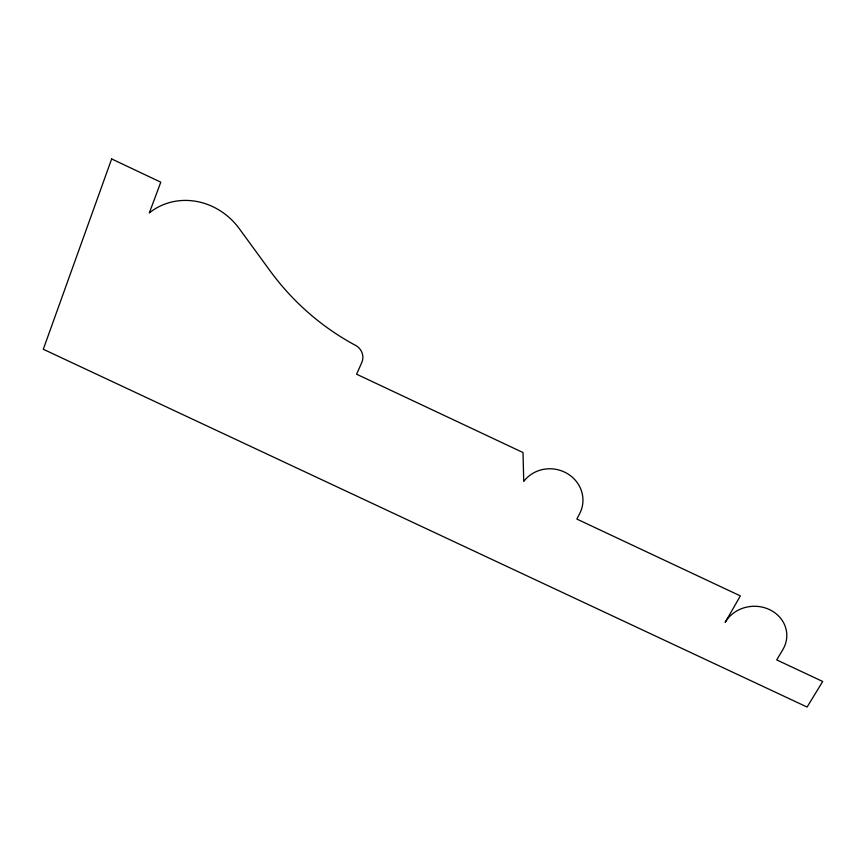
<?xml version="1.0" encoding="UTF-8"?>
<svg xmlns="http://www.w3.org/2000/svg" width="866" height="866" viewBox="0 0 866 866"><rect width="100%" height="100%" fill="white"/><g stroke="black" fill="none" stroke-linecap="round" stroke-linejoin="round"><path stroke-width="1.3" d="M111.649 158.943L43.3 349.258L807.101 707.057L822.7 681.477L776.726 659.914L782.896 649.511A32.67 29.487 -2.7 0 0 769.419 609.567A32.67 29.487 -2.7 0 0 725.156 622.405L740.354 595.905L576.853 519.059L579.69 513.581A32.583 30.754 10 0 0 566.884 473.323A32.583 30.754 10 0 0 523.746 481.453L522.999 452.539L356.608 374.209L361.847 362.356A13.271 12.611 40.6 0 0 355.612 345.404A258.869 250.426 84.6 0 1 269.965 270.69L239.362 228.754A65.805 60.685 53.2 0 0 149.32 212.917L160.795 182.174L111.649 158.943"/></g></svg>
